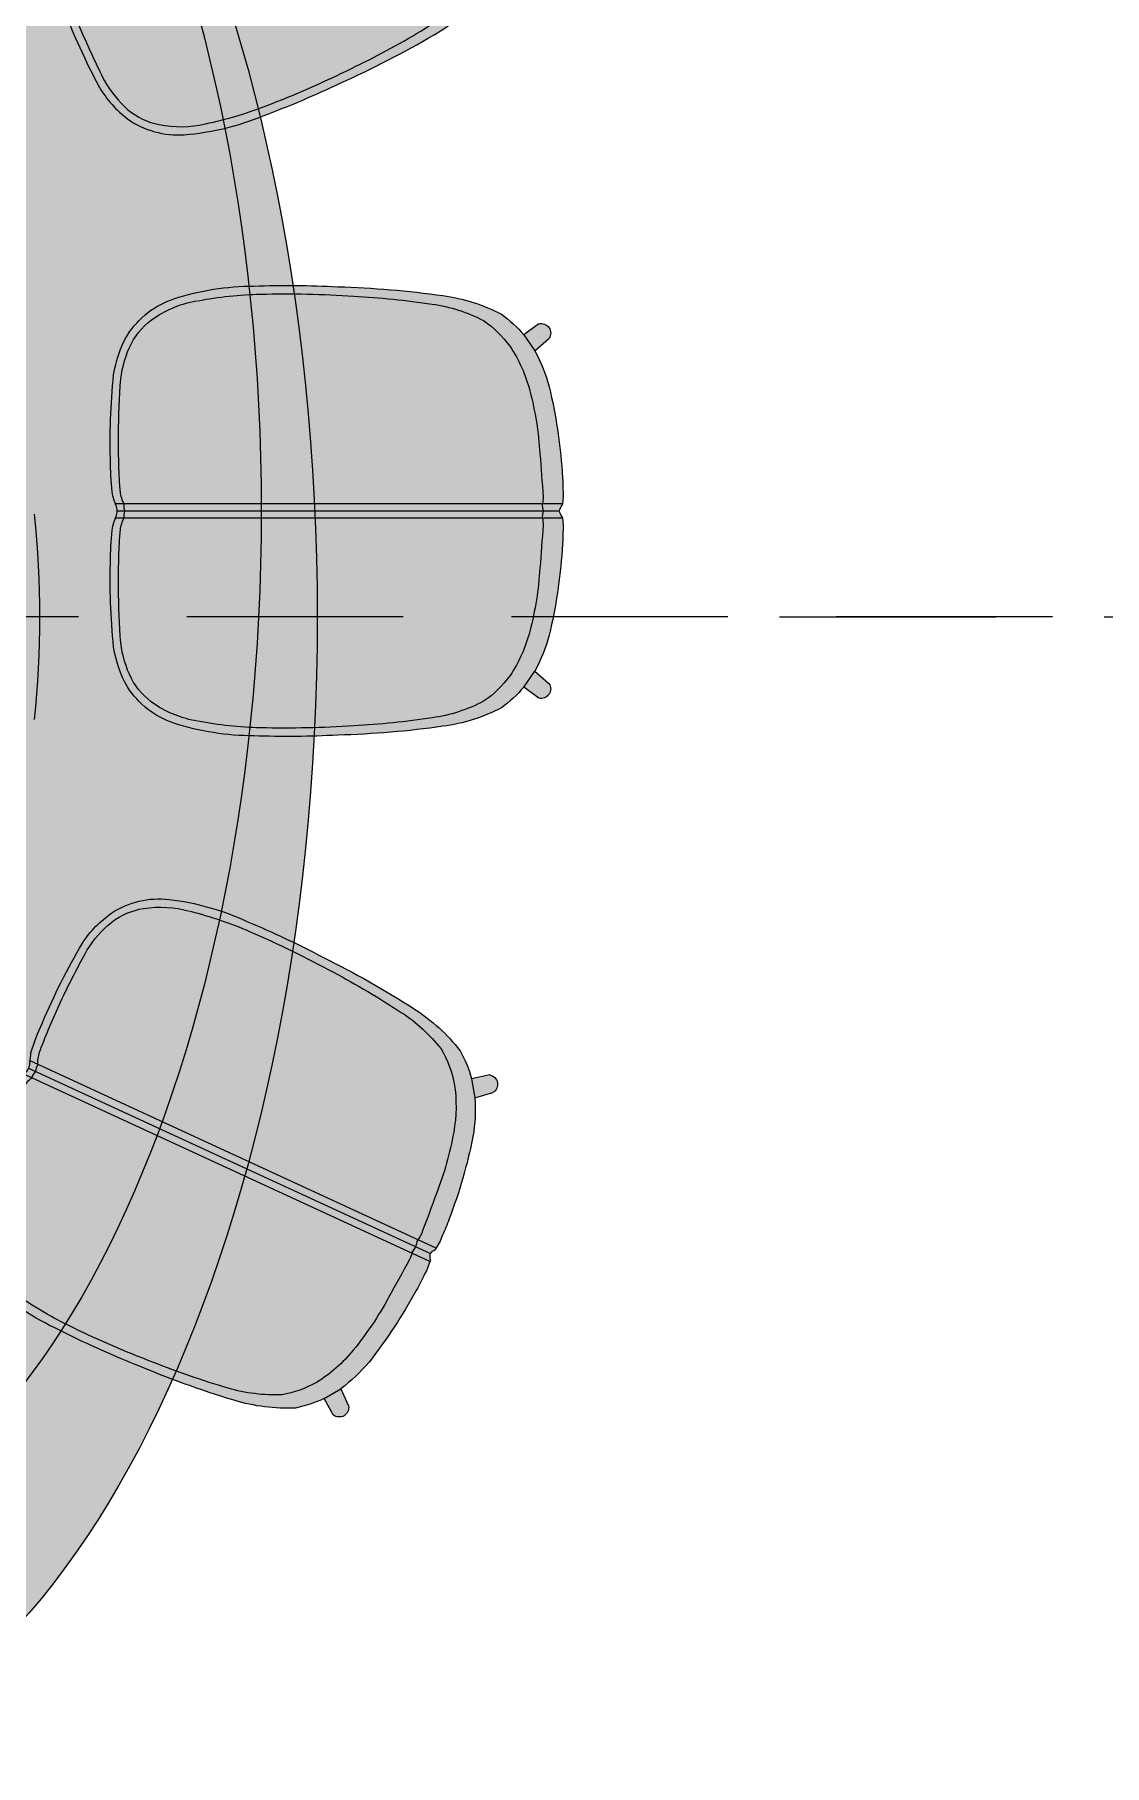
# Model space of a CAD drawing. Header units: millimetres. Extents: x -1 to 5416, y -1238 to 1407.
# Drawn here: x 388.687 to 389.923, y 1392.336 to 1394.334 of the extents above; entities that cross this region are included whole.
import ezdxf

# ---------------------------------------------------------------- set-up
doc = ezdxf.new("R2010")
doc.units = ezdxf.units.MM
doc.header["$MEASUREMENT"] = 0
doc.linetypes.add('HIDDEN', pattern=[0.375, 0.25, -0.125])
for name, color, linetype in [('1-TRAMA', 251, 'Continuous'), ('A-FLOR', 1, 'Continuous'), ('A-FURN', 32, 'Continuous')]:
    doc.layers.add(name, color=color, linetype=linetype)
doc.layers.add('H-BLOCKS', color=7, linetype='Continuous', true_color=0xffffff)

# ---------------------------------------------------------------- blocks, each defined once
blk = doc.blocks.new('*U18')
at = {"layer": 'H-BLOCKS'}
h = blk.add_hatch(color=256, dxfattribs=at)
h.dxf.hatch_style = 1
h.paths.add_polyline_path([(-0.1992, -0.0162, 0.694131), (-0.2161, -0.028), (-0.2034, -0.0453), (-0.1849, -0.0326)], flags=17)
h.paths.add_polyline_path([(-0.0084, -0.0007, 0.052576), (-0.0245, -0.0001, 0.0237), (-0.0454, -0.0011, 0.041982), (-0.1433, -0.0159, 0.055075), (-0.1849, -0.0326), (-0.2034, -0.0453, 0.058274), (-0.2272, -0.071, 0.08511), (-0.2486, -0.138, 0.02802), (-0.2589, -0.2602, 0.022105), (-0.2597, -0.3571, 0.077039), (-0.2451, -0.4495, 0.171294), (-0.2032, -0.5031, 0.095625), (-0.1572, -0.5192, 0.034014), (-0.0544, -0.5227, 0.034779), (-0.0175, -0.5202, 0.003453), (-0.0084, -0.5172)])
h = blk.add_hatch(color=256, dxfattribs=at)
h.dxf.hatch_style = 1
h.paths.add_polyline_path([(0.1992, -0.0162, -0.694131), (0.2161, -0.028), (0.2034, -0.0453), (0.1849, -0.0326)], flags=17)
h.paths.add_polyline_path([(0.0084, -0.0007, -0.052576), (0.0245, -0.0001, -0.0237), (0.0454, -0.0011, -0.041982), (0.1433, -0.0159, -0.055075), (0.1849, -0.0326), (0.2034, -0.0453, -0.058274), (0.2272, -0.071, -0.08511), (0.2486, -0.138, -0.02802), (0.2589, -0.2602, -0.022105), (0.2597, -0.3571, -0.077039), (0.2451, -0.4495, -0.171294), (0.2032, -0.5031, -0.095625), (0.1572, -0.5192, -0.034014), (0.0544, -0.5227, -0.034779), (0.0175, -0.5202, -0.003453), (0.0084, -0.5172)])
h = blk.add_hatch(color=256, dxfattribs=at)
h.dxf.hatch_style = 1
h.paths.add_polyline_path([(0, -0.5064, -0.020799), (-0.0084, -0.5073), (-0.0084, -0.5172, 0.000505), (-0.0071, -0.5167, -0.075136), (0, -0.5154)])
h.paths.add_polyline_path([(0.0084, -0.5073, -0.020799), (0, -0.5064), (0, -0.5154, -0.075129), (0.0071, -0.5167, 0.000505), (0.0084, -0.5172)])
h.paths.add_polyline_path([(0.0084, -0.0236, -0.07588), (0, -0.0224), (0, -0.5064, 0.020799), (0.0084, -0.5073)])
h.paths.add_polyline_path([(0, -0.0224, -0.07588), (-0.0084, -0.0236), (-0.0084, -0.5073, 0.020799), (0, -0.5064)])
h.paths.add_polyline_path([(0, -0.004, -0.111664), (-0.0066, -0.0009, 0.005785), (-0.0084, -0.0007), (-0.0084, -0.0236, 0.07588), (0, -0.0224)])
h.paths.add_polyline_path([(0.0084, -0.0007, 0.005785), (0.0066, -0.0009, -0.111664), (0, -0.004), (0, -0.0224, 0.07588), (0.0084, -0.0236)])
for points in [[(-0.0066, -0.0009, 0.058379), (-0.0245, -0.0001)], [(0.0245, -0.0001, 0.058379), (0.0066, -0.0009)], [(-0.1992, -0.0162, 0.694131), (-0.2161, -0.028)], [(-0.1433, -0.0159, 0.055075), (-0.1849, -0.0326)], [(-0.0454, -0.0011, 0.041982), (-0.1433, -0.0159)], [(-0.0245, -0.0001, 0.0237), (-0.0454, -0.0011)], [(-0.0066, -0.0009, 0.111664), (0, -0.004)], [(0, -0.004, 0.111664), (0.0066, -0.0009)], [(0.0454, -0.0011, 0.0237), (0.0245, -0.0001)], [(0.1433, -0.0159, 0.041982), (0.0454, -0.0011)], [(0.1849, -0.0326, 0.055075), (0.1433, -0.0159)], [(0.2161, -0.028, 0.694131), (0.1992, -0.0162)], [(-0.1387, -0.0383, 0.083909), (-0.1901, -0.0612)], [(-0.0661, -0.0267, 0.04859), (-0.1387, -0.0383)], [(-0.0164, -0.023, 0.003249), (-0.0661, -0.0267)], [(-0.0084, -0.0236, 0.036156), (-0.0164, -0.023)], [(-0.0084, -0.0236, 0.07588), (0, -0.0224)], [(0, -0.0224, 0.07588), (0.0084, -0.0236)], [(0.0164, -0.023, 0.036156), (0.0084, -0.0236)], [(0.0661, -0.0267, 0.003248), (0.0164, -0.023)], [(0.1387, -0.0383, 0.04859), (0.0661, -0.0267)], [(0.19, -0.0612, 0.083909), (0.1387, -0.0383)], [(-0.2034, -0.0453, 0.058274), (-0.2272, -0.071)], [(0.2272, -0.071, 0.058274), (0.2034, -0.0453)], [(-0.2272, -0.071, 0.086095), (-0.2487, -0.1388)], [(-0.1901, -0.0612, 0.084833), (-0.2198, -0.0917)], [(0.2198, -0.0917, 0.084833), (0.19, -0.0612)], [(0.2487, -0.1388, 0.086095), (0.2272, -0.071)], [(-0.2198, -0.0917, 0.083781), (-0.2389, -0.1512)], [(0.2389, -0.1512, 0.083781), (0.2198, -0.0917)], [(-0.2487, -0.1388, 0.027834), (-0.2589, -0.2602)], [(0.2589, -0.2602, 0.027834), (0.2487, -0.1388)], [(-0.2389, -0.1512, 0.022872), (-0.2481, -0.2418)], [(0.2481, -0.2418, 0.022872), (0.2389, -0.1512)], [(-0.2481, -0.2418, 0.022825), (-0.2504, -0.3494)], [(0.2504, -0.3494, 0.022824), (0.2481, -0.2418)], [(-0.2589, -0.2602, 0.022105), (-0.2597, -0.3571)], [(0.2597, -0.3571, 0.022105), (0.2589, -0.2602)], [(-0.2597, -0.3571, 0.07704), (-0.2451, -0.4495)], [(-0.2504, -0.3494, 0.041391), (-0.2428, -0.4217)], [(0.2428, -0.4217, 0.041391), (0.2504, -0.3494)], [(0.2451, -0.4495, 0.07704), (0.2597, -0.3571)], [(-0.2427, -0.4224, 0.106477), (-0.2232, -0.4718)], [(0.2232, -0.4718, 0.106477), (0.2427, -0.4224)], [(-0.2451, -0.4495, 0.171294), (-0.2032, -0.5031)], [(0.2032, -0.5031, 0.171294), (0.2451, -0.4495)], [(-0.2232, -0.4718, 0.124688), (-0.1935, -0.4986)], [(0.1935, -0.4986, 0.124688), (0.2232, -0.4718)], [(-0.1935, -0.4986, 0.086018), (-0.1524, -0.5109)], [(0.1524, -0.5109, 0.086019), (0.1935, -0.4986)], [(-0.2032, -0.5031, 0.095625), (-0.1572, -0.5192)], [(-0.1572, -0.5192, 0.034014), (-0.0544, -0.5227)], [(-0.1524, -0.5109, 0.014872), (-0.0887, -0.5137)], [(-0.0887, -0.5137, 0.017847), (-0.028, -0.5119)], [(-0.028, -0.5119, 0.07387), (-0.0129, -0.5093)], [(-0.0175, -0.5202, 0.004125), (-0.0066, -0.5166)], [(-0.0129, -0.5093, 0.001449), (-0.0084, -0.5073)], [(-0.0084, -0.5073, 0.020799), (0, -0.5064)], [(0, -0.5154, 0.0703), (-0.0066, -0.5166)], [(0, -0.5064, 0.020799), (0.0084, -0.5073)], [(0.0066, -0.5166, 0.0703), (0, -0.5154)], [(0.0066, -0.5166, 0.004125), (0.0175, -0.5202)], [(0.0084, -0.5073, 0.001449), (0.0129, -0.5093)], [(0.0129, -0.5093, 0.07387), (0.028, -0.5119)], [(0.028, -0.5119, 0.017848), (0.0887, -0.5137)], [(0.0544, -0.5227, 0.034014), (0.1572, -0.5192)], [(0.0887, -0.5137, 0.014872), (0.1524, -0.5109)], [(0.1572, -0.5192, 0.095625), (0.2032, -0.5031)], [(-0.0544, -0.5227, 0.034779), (-0.0175, -0.5202)], [(0.0175, -0.5202, 0.034779), (0.0544, -0.5227)]]:
    blk.add_lwpolyline(points, format="xyb")
for points in [[(-0.2161, -0.028), (-0.2034, -0.0453), (-0.1849, -0.0326), (-0.1992, -0.0162)], [(-0.0084, -0.0007), (-0.0084, -0.5172)], [(0, -0.5154), (0, -0.004)], [(0.0084, -0.0007), (0.0084, -0.5172)], [(0.2161, -0.028), (0.2034, -0.0453), (0.1849, -0.0326), (0.1992, -0.0162)]]:
    blk.add_lwpolyline(points)
blk = doc.blocks.new('Acco Table')
at = {"layer": 'H-BLOCKS'}
h = blk.add_hatch(color=256, dxfattribs=at)
h.dxf.hatch_style = 1
edge = h.paths.add_edge_path()
edge.add_ellipse((0, 0.006), major_axis=(1.2, 0), ratio=0.5, start_angle=0, end_angle=360)
at = {"layer": 'A-FLOR'}
blk.add_point((0.7134, 0.4885), dxfattribs=at)
at = {"layer": 'A-FURN'}
blk.add_arc((0, -0.7256), 1.0416, 84.0895, 95.9105, dxfattribs=at)
blk.add_ellipse((0, 0.006), major_axis=(1.2, 0), ratio=0.5, dxfattribs=at)

msp = doc.modelspace()

# ---------------------------------------------------------------- linework, layer by layer
at = {"layer": '1-TRAMA', "linetype": 'HIDDEN'}
for points in [[(389.8632, 1393.6618), (386.5848, 1393.6618)], [(389.548, 1393.6618), (395.705, 1393.6618)]]:
    msp.add_lwpolyline(points, dxfattribs=at)
at = {"layer": 'A-FURN'}
msp.add_ellipse((388.3491, 1393.7841), major_axis=(0, -1.2), ratio=0.5, dxfattribs=at)

# ---------------------------------------------------------------- block references
at = {"layer": 'A-FLOR', "xscale": 1.104922029978078, "yscale": 1.104922029978078, "zscale": 1.104922029978078, "rotation": 270}
msp.add_blockref('Acco Table', (388.3443, 1393.6618), dxfattribs=at)
at = {"layer": 'A-FURN', "rotation": 292.462121482899}
msp.add_blockref('*U18', (389.182, 1394.6168), dxfattribs=at)
at = {"layer": 'A-FURN', "xscale": -1}
for p, rotation in [((389.2978, 1393.7841), 269.9999989784329), ((389.1482, 1392.9248), 245.2461869796302)]:
    msp.add_blockref('*U18', p, dxfattribs=dict(at, rotation=rotation))

doc.saveas('drawing.dxf')
